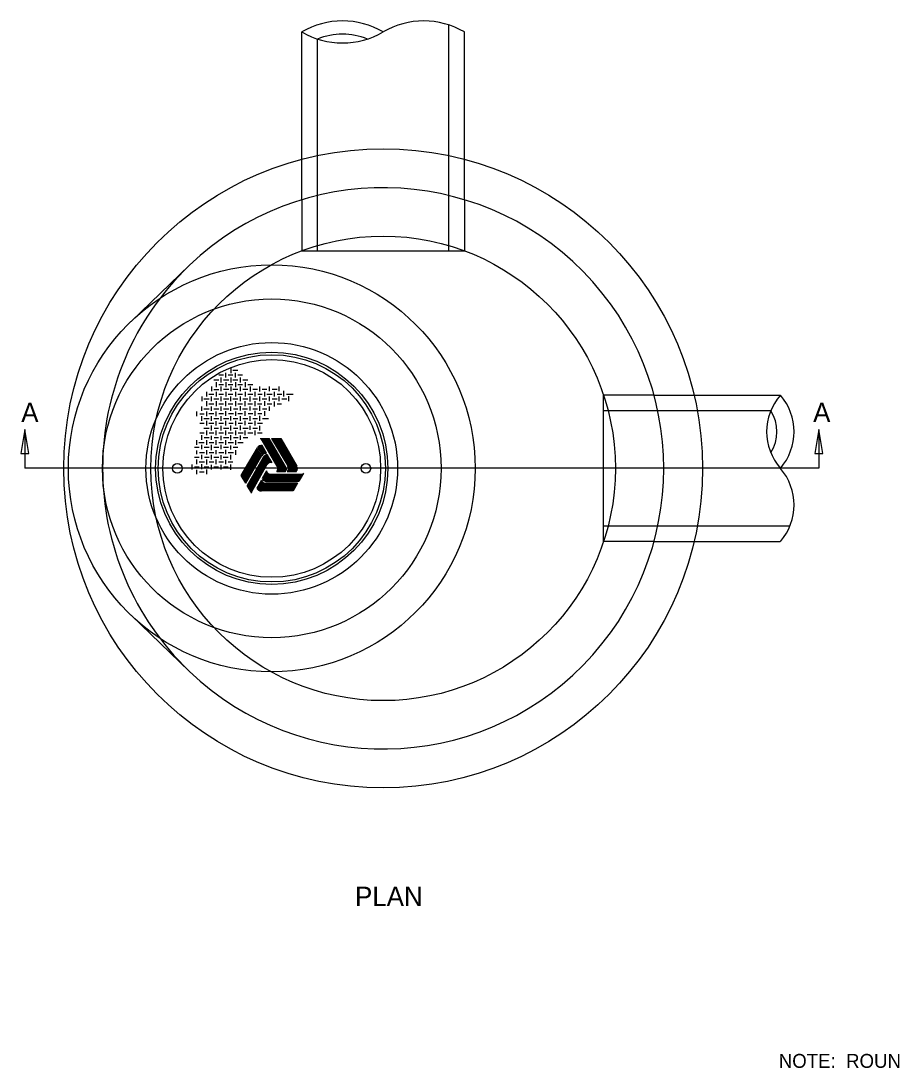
# Model space of a CAD drawing. Extents: x 1.4 to 16.4, y 0.2 to 8.6.
# Drawn here: x 1.4 to 7.04, y 1.41 to 8.17 of the extents above; entities that cross this region are included whole.
import ezdxf

# ---------------------------------------------------------------- set-up
doc = ezdxf.new("R2010")
doc.units = 0
for name, color, linetype in [('1013 STD_ Frame', 7, 'Continuous'), ('SD_P_Dimension Lines', 7, 'Continuous'), ('SD_P_Dimension Text', 7, 'Continuous'), ('SD_P_Hatching', 7, 'Continuous'), ('SD_P_Subtitles', 7, 'Continuous'), ('SD_X_Exist Hidden Lines', 7, 'Continuous'), ('SD_X_Exist Object Lines', 7, 'Continuous')]:
    doc.layers.add(name, color=color, linetype=linetype)

msp = doc.modelspace()

# ---------------------------------------------------------------- linework, layer by layer
at = {"layer": '1013 STD_ Frame'}
for p, q in [((3.218, 7.018), (3.218, 8.101)), ((4.268, 7.018), (4.268, 8.101)), ((2.492, 6.595), (2.114, 6.232)), ((5.492, 5.756), (6.308, 5.756)), ((5.492, 4.811), (6.308, 4.811)), ((2.114, 4.336), (2.492, 3.971))]:
    msp.add_line(p, q, dxfattribs=at)
for centre, radius in [((3.7425, 5.283), 2.0632), ((3.0232, 5.283), 1.314), ((3.0232, 5.283), 1.0937), ((3.0232, 5.283), 0.8125), ((3.0232, 5.283), 0.75), ((3.0232, 5.283), 0.7337), ((2.4131, 5.283), 0.0311), ((3.6315, 5.283), 0.0307)]:
    msp.add_circle(centre, radius, dxfattribs=at)
for centre, radius, start, end in [((3.48, 7.6518), 0.5201, 59.68547, 120.31453), ((4.005, 7.6518), 0.5201, 59.68547, 120.31453), ((3.48, 8.5497), 0.5201, 239.68547, 300.31453), ((3.48, 7.6518), 0.4343, 68.25545, 111.74455), ((3.7425, 5.283), 1.812, 226.38099, 133.61901), ((6.5802, 5.5196), 0.3605, 138.97753, 221.02247), ((6.0363, 5.5196), 0.3605, 318.97753, 41.02247), ((6.0363, 5.5196), 0.2496, 327.18851, 32.81149), ((6.0363, 5.0464), 0.3605, 318.97753, 41.02247)]:
    msp.add_arc(centre, radius, start, end, dxfattribs=at)
at = {"layer": 'SD_P_Dimension Lines'}
for p, q in [((1.429, 5.534), (1.403, 5.378)), ((1.429, 5.534), (1.429, 5.284)), ((1.455, 5.378), (1.429, 5.534)), ((6.557, 5.534), (6.531, 5.378)), ((6.557, 5.534), (6.557, 5.284)), ((6.583, 5.378), (6.557, 5.534)), ((1.403, 5.378), (1.455, 5.378)), ((6.531, 5.378), (6.583, 5.378)), ((6.557, 5.284), (1.429, 5.284))]:
    msp.add_line(p, q, dxfattribs=at)
at = {"layer": 'SD_P_Hatching'}
for p, q in [((2.681, 5.887), (2.712, 5.887)), ((2.726, 5.869), (2.726, 5.899)), ((2.742, 5.887), (2.772, 5.887)), ((2.76, 5.897), (2.76, 5.929)), ((2.772, 5.917), (2.805, 5.917)), ((2.789, 5.869), (2.789, 5.899)), ((2.804, 5.887), (2.835, 5.887)), ((2.649, 5.854), (2.681, 5.854)), ((2.667, 5.807), (2.667, 5.839)), ((2.681, 5.824), (2.712, 5.824)), ((2.697, 5.837), (2.697, 5.869)), ((2.712, 5.855), (2.745, 5.855)), ((2.729, 5.807), (2.729, 5.839)), ((2.742, 5.824), (2.772, 5.824)), ((2.76, 5.837), (2.76, 5.869)), ((2.772, 5.855), (2.805, 5.855)), ((2.792, 5.807), (2.792, 5.839)), ((2.804, 5.824), (2.835, 5.824)), ((2.822, 5.837), (2.822, 5.869)), ((2.837, 5.855), (2.868, 5.855)), ((2.853, 5.807), (2.853, 5.839)), ((2.868, 5.824), (2.9, 5.824)), ((2.573, 5.716), (2.573, 5.747)), ((2.604, 5.746), (2.604, 5.777)), ((2.616, 5.761), (2.648, 5.761)), ((2.634, 5.716), (2.634, 5.747)), ((2.636, 5.782), (2.636, 5.812)), ((2.649, 5.792), (2.681, 5.792)), ((2.666, 5.746), (2.666, 5.777)), ((2.681, 5.761), (2.712, 5.761)), ((2.697, 5.782), (2.697, 5.812)), ((2.697, 5.716), (2.697, 5.747)), ((2.712, 5.794), (2.745, 5.794)), ((2.729, 5.746), (2.729, 5.777)), ((2.742, 5.761), (2.772, 5.761)), ((2.759, 5.716), (2.759, 5.747)), ((2.76, 5.782), (2.76, 5.812)), ((2.772, 5.794), (2.805, 5.794)), ((2.79, 5.746), (2.79, 5.777)), ((2.804, 5.761), (2.835, 5.761)), ((2.822, 5.782), (2.822, 5.812)), ((2.822, 5.716), (2.822, 5.747)), ((2.825, 5.762), (2.835, 5.762)), ((2.837, 5.794), (2.868, 5.794)), ((2.853, 5.746), (2.853, 5.777)), ((2.868, 5.762), (2.9, 5.762)), ((2.885, 5.782), (2.885, 5.812)), ((2.885, 5.779), (2.885, 5.794)), ((2.9, 5.794), (2.931, 5.794)), ((2.915, 5.746), (2.915, 5.777)), ((2.933, 5.762), (2.961, 5.762)), ((2.946, 5.782), (2.946, 5.812)), ((2.946, 5.779), (2.946, 5.812)), ((2.946, 5.779), (2.946, 5.794)), ((2.946, 5.716), (2.946, 5.747)), ((2.961, 5.794), (2.992, 5.794)), ((2.978, 5.746), (2.978, 5.777)), ((2.992, 5.762), (3.026, 5.762)), ((3.009, 5.782), (3.009, 5.812)), ((3.009, 5.717), (3.009, 5.747)), ((3.026, 5.794), (3.057, 5.794)), ((3.04, 5.747), (3.04, 5.777)), ((3.057, 5.762), (3.088, 5.762)), ((3.07, 5.782), (3.07, 5.812)), ((3.102, 5.746), (3.102, 5.783)), ((3.118, 5.762), (3.162, 5.762)), ((3.134, 5.716), (3.134, 5.749)), ((2.571, 5.654), (2.571, 5.683)), ((2.585, 5.731), (2.618, 5.731)), ((2.603, 5.684), (2.603, 5.716)), ((2.616, 5.699), (2.648, 5.699)), ((2.634, 5.654), (2.634, 5.683)), ((2.649, 5.731), (2.681, 5.731)), ((2.666, 5.684), (2.666, 5.716)), ((2.681, 5.699), (2.712, 5.699)), ((2.696, 5.654), (2.696, 5.683)), ((2.712, 5.731), (2.745, 5.731)), ((2.727, 5.684), (2.727, 5.716)), ((2.742, 5.699), (2.772, 5.699)), ((2.759, 5.654), (2.759, 5.683)), ((2.772, 5.731), (2.805, 5.731)), ((2.79, 5.684), (2.79, 5.716)), ((2.804, 5.699), (2.835, 5.699)), ((2.822, 5.656), (2.822, 5.684)), ((2.837, 5.731), (2.868, 5.731)), ((2.852, 5.684), (2.852, 5.716)), ((2.868, 5.699), (2.898, 5.699)), ((2.883, 5.714), (2.883, 5.746)), ((2.883, 5.656), (2.883, 5.683)), ((2.9, 5.731), (2.931, 5.731)), ((2.915, 5.684), (2.915, 5.716)), ((2.931, 5.699), (2.96, 5.699)), ((2.946, 5.654), (2.946, 5.686)), ((2.961, 5.731), (2.991, 5.731)), ((2.978, 5.687), (2.978, 5.716)), ((2.994, 5.699), (3.024, 5.699)), ((3.009, 5.654), (3.009, 5.683)), ((3.026, 5.731), (3.057, 5.731)), ((3.04, 5.683), (3.04, 5.714)), ((3.057, 5.699), (3.086, 5.699)), ((3.07, 5.716), (3.07, 5.746)), ((3.088, 5.731), (3.12, 5.731)), ((2.54, 5.621), (2.54, 5.651)), ((2.558, 5.636), (2.586, 5.636)), ((2.571, 5.59), (2.571, 5.62)), ((2.585, 5.668), (2.618, 5.668)), ((2.603, 5.621), (2.603, 5.651)), ((2.616, 5.638), (2.648, 5.638)), ((2.634, 5.59), (2.634, 5.62)), ((2.649, 5.668), (2.681, 5.668)), ((2.664, 5.621), (2.664, 5.651)), ((2.681, 5.638), (2.712, 5.638)), ((2.696, 5.59), (2.696, 5.621)), ((2.712, 5.668), (2.745, 5.668)), ((2.727, 5.623), (2.727, 5.653)), ((2.744, 5.638), (2.775, 5.638)), ((2.759, 5.591), (2.759, 5.621)), ((2.775, 5.668), (2.805, 5.668)), ((2.79, 5.623), (2.79, 5.651)), ((2.805, 5.638), (2.835, 5.638)), ((2.822, 5.59), (2.822, 5.621)), ((2.835, 5.668), (2.867, 5.668)), ((2.852, 5.623), (2.852, 5.653)), ((2.87, 5.638), (2.9, 5.638)), ((2.883, 5.59), (2.883, 5.62)), ((2.9, 5.668), (2.931, 5.668)), ((2.915, 5.623), (2.915, 5.654)), ((2.933, 5.638), (2.96, 5.638)), ((2.946, 5.59), (2.946, 5.623)), ((2.963, 5.668), (2.991, 5.668)), ((2.978, 5.623), (2.978, 5.653)), ((2.558, 5.575), (2.586, 5.575)), ((2.585, 5.605), (2.618, 5.605)), ((2.603, 5.56), (2.603, 5.59)), ((2.616, 5.575), (2.648, 5.575)), ((2.634, 5.528), (2.634, 5.56)), ((2.649, 5.605), (2.681, 5.605)), ((2.664, 5.56), (2.664, 5.587)), ((2.682, 5.575), (2.712, 5.575)), ((2.696, 5.528), (2.696, 5.557)), ((2.712, 5.605), (2.745, 5.605)), ((2.727, 5.56), (2.727, 5.59)), ((2.745, 5.575), (2.774, 5.575)), ((2.759, 5.528), (2.759, 5.56)), ((2.774, 5.605), (2.805, 5.605)), ((2.79, 5.56), (2.79, 5.59)), ((2.807, 5.575), (2.835, 5.575)), ((2.822, 5.53), (2.822, 5.56)), ((2.837, 5.605), (2.868, 5.605)), ((2.852, 5.561), (2.852, 5.59)), ((2.87, 5.575), (2.898, 5.575)), ((2.883, 5.531), (2.883, 5.557)), ((2.9, 5.605), (2.931, 5.605)), ((2.915, 5.56), (2.915, 5.59)), ((2.931, 5.575), (2.963, 5.575)), ((2.946, 5.528), (2.946, 5.557)), ((2.963, 5.605), (3.002, 5.605)), ((2.558, 5.512), (2.586, 5.512)), ((2.571, 5.467), (2.571, 5.497)), ((2.585, 5.543), (2.618, 5.543)), ((2.586, 5.482), (2.619, 5.482)), ((2.603, 5.498), (2.603, 5.527)), ((2.618, 5.512), (2.649, 5.512)), ((2.634, 5.467), (2.634, 5.494)), ((2.651, 5.543), (2.679, 5.543)), ((2.651, 5.482), (2.679, 5.482)), ((2.664, 5.497), (2.664, 5.528)), ((2.681, 5.512), (2.712, 5.512)), ((2.696, 5.465), (2.696, 5.494)), ((2.711, 5.543), (2.745, 5.543)), ((2.711, 5.482), (2.745, 5.482)), ((2.727, 5.498), (2.727, 5.527)), ((2.742, 5.512), (2.774, 5.512)), ((2.759, 5.464), (2.759, 5.497)), ((2.775, 5.543), (2.805, 5.543)), ((2.775, 5.482), (2.807, 5.482)), ((2.79, 5.497), (2.79, 5.527)), ((2.807, 5.512), (2.838, 5.512)), ((2.822, 5.467), (2.822, 5.495)), ((2.837, 5.543), (2.871, 5.543)), ((2.838, 5.482), (2.868, 5.482)), ((2.852, 5.498), (2.852, 5.527)), ((2.868, 5.512), (2.9, 5.512)), ((2.9, 5.543), (2.93, 5.543)), ((2.915, 5.497), (2.915, 5.528)), ((2.931, 5.512), (2.961, 5.512)), ((2.525, 5.419), (2.555, 5.419)), ((2.54, 5.434), (2.54, 5.464)), ((2.553, 5.449), (2.586, 5.449)), ((2.571, 5.407), (2.571, 5.435)), ((2.586, 5.419), (2.619, 5.419)), ((2.603, 5.434), (2.603, 5.464)), ((2.618, 5.449), (2.648, 5.449)), ((2.634, 5.401), (2.634, 5.434)), ((2.649, 5.419), (2.682, 5.419)), ((2.664, 5.435), (2.664, 5.465)), ((2.681, 5.449), (2.712, 5.449)), ((2.696, 5.407), (2.696, 5.434)), ((2.712, 5.419), (2.744, 5.419)), ((2.727, 5.435), (2.727, 5.464)), ((2.742, 5.449), (2.775, 5.449)), ((2.759, 5.404), (2.759, 5.431)), ((2.774, 5.419), (2.805, 5.419)), ((2.79, 5.434), (2.79, 5.464)), ((2.805, 5.449), (2.838, 5.449)), ((2.523, 5.356), (2.555, 5.356)), ((2.54, 5.374), (2.54, 5.398)), ((2.556, 5.386), (2.588, 5.386)), ((2.571, 5.342), (2.571, 5.371)), ((2.588, 5.356), (2.618, 5.356)), ((2.603, 5.372), (2.603, 5.401)), ((2.618, 5.386), (2.649, 5.386)), ((2.634, 5.341), (2.634, 5.371)), ((2.649, 5.356), (2.681, 5.356)), ((2.664, 5.374), (2.664, 5.401)), ((2.681, 5.386), (2.714, 5.386)), ((2.696, 5.341), (2.696, 5.368)), ((2.709, 5.356), (2.741, 5.356)), ((2.727, 5.374), (2.727, 5.402)), ((2.742, 5.386), (2.775, 5.386)), ((2.759, 5.341), (2.759, 5.371)), ((2.79, 5.371), (2.79, 5.401)), ((2.508, 5.275), (2.508, 5.308)), ((2.525, 5.293), (2.555, 5.293)), ((2.54, 5.309), (2.54, 5.341)), ((2.555, 5.324), (2.588, 5.324)), ((2.571, 5.278), (2.571, 5.309)), ((2.586, 5.293), (2.616, 5.293)), ((2.603, 5.308), (2.603, 5.341)), ((2.603, 5.246), (2.603, 5.275)), ((2.619, 5.324), (2.649, 5.324)), ((2.634, 5.275), (2.634, 5.306)), ((2.649, 5.293), (2.679, 5.293)), ((2.664, 5.309), (2.664, 5.341)), ((2.681, 5.324), (2.712, 5.324)), ((2.696, 5.275), (2.696, 5.306)), ((2.712, 5.293), (2.742, 5.293)), ((2.727, 5.309), (2.727, 5.338)), ((2.742, 5.324), (2.772, 5.324)), ((2.759, 5.273), (2.759, 5.308)), ((2.54, 5.245), (2.54, 5.273)), ((2.556, 5.261), (2.586, 5.261))]:
    msp.add_line(p, q, dxfattribs=at)
at = {"layer": 'SD_X_Exist Hidden Lines'}
for p, q in [((4.166, 6.688), (4.166, 8.146)), ((3.318, 6.688), (3.318, 8.056)), ((3.218, 7.018), (3.218, 6.688)), ((4.268, 7.018), (4.268, 6.688)), ((3.218, 6.688), (4.268, 6.688)), ((5.166, 4.811), (5.166, 5.756)), ((5.492, 5.756), (5.166, 5.756)), ((5.166, 5.656), (6.246, 5.656)), ((5.166, 4.912), (6.37, 4.912)), ((5.492, 4.811), (5.166, 4.811))]:
    msp.add_line(p, q, dxfattribs=at)
for centre, radius in [((3.7425, 5.283), 1.5), ((3.0232, 5.283), 0.7031)]:
    msp.add_circle(centre, radius, dxfattribs=at)
msp.add_arc((3.7425, 5.283), 1.812, 133.84267, 226.15733, dxfattribs=at)
at = {"layer": 'SD_X_Exist Object Lines'}
for p, q in [((2.826, 5.237), (2.93, 5.416)), ((2.829, 5.233), (2.933, 5.41)), ((2.948, 5.476), (3.006, 5.476)), ((2.948, 5.476), (3.006, 5.476)), ((3.058, 5.297), (2.955, 5.476)), ((3.064, 5.296), (2.96, 5.476)), ((2.99, 5.38), (2.961, 5.431)), ((3.07, 5.296), (2.966, 5.476)), ((3.076, 5.296), (2.972, 5.476)), ((3.082, 5.296), (2.978, 5.476)), ((3.088, 5.296), (2.984, 5.476)), ((3.094, 5.296), (2.99, 5.476)), ((3.1, 5.296), (2.996, 5.476)), ((3.106, 5.294), (3.002, 5.476)), ((3.112, 5.296), (3.006, 5.476)), ((3.022, 5.476), (3.081, 5.476)), ((3.022, 5.476), (3.126, 5.299)), ((3.022, 5.476), (3.081, 5.476)), ((3.028, 5.476), (3.132, 5.299)), ((3.034, 5.476), (3.136, 5.299)), ((3.04, 5.476), (3.144, 5.299)), ((3.046, 5.476), (3.148, 5.299)), ((3.052, 5.476), (3.154, 5.299)), ((3.058, 5.476), (3.16, 5.299)), ((3.064, 5.476), (3.166, 5.299)), ((3.069, 5.476), (3.172, 5.299)), ((3.076, 5.476), (3.178, 5.297)), ((3.081, 5.476), (3.184, 5.297)), ((2.834, 5.227), (2.936, 5.407)), ((2.835, 5.221), (2.939, 5.401)), ((2.84, 5.218), (2.942, 5.395)), ((2.843, 5.212), (2.945, 5.39)), ((2.844, 5.207), (2.948, 5.386)), ((2.847, 5.203), (2.951, 5.38)), ((2.85, 5.197), (2.954, 5.374)), ((2.853, 5.192), (2.957, 5.371)), ((2.856, 5.188), (2.96, 5.365)), ((2.968, 5.354), (2.864, 5.173)), ((2.972, 5.35), (2.867, 5.167)), ((2.974, 5.344), (2.87, 5.164)), ((3.026, 5.318), (2.996, 5.369)), ((2.976, 5.339), (2.873, 5.158)), ((2.979, 5.335), (2.876, 5.152)), ((2.982, 5.329), (2.879, 5.147)), ((2.985, 5.323), (2.882, 5.143)), ((2.988, 5.318), (2.885, 5.137)), ((2.991, 5.312), (2.888, 5.131)), ((2.992, 5.308), (2.891, 5.128)), ((3.022, 5.284), (3.022, 5.284)), ((3.022, 5.284), (3.022, 5.284)), ((3.022, 5.284), (3.022, 5.284)), ((3.022, 5.284), (3.022, 5.284)), ((3.022, 5.284), (3.022, 5.284)), ((3.022, 5.284), (3.022, 5.284)), ((3.022, 5.284), (3.022, 5.284)), ((3.022, 5.284), (3.022, 5.284)), ((3.022, 5.284), (3.022, 5.284)), ((3.022, 5.284), (3.022, 5.284)), ((3.022, 5.284), (3.022, 5.284)), ((3.022, 5.284), (3.022, 5.284)), ((3.022, 5.284), (3.022, 5.284)), ((3.022, 5.284), (3.022, 5.284)), ((3.022, 5.284), (3.022, 5.284)), ((3.022, 5.284), (3.022, 5.284)), ((3.022, 5.284), (3.022, 5.284)), ((3.022, 5.284), (3.022, 5.284)), ((3.022, 5.284), (3.022, 5.284)), ((3.022, 5.284), (3.022, 5.284)), ((3.022, 5.284), (3.022, 5.284)), ((3.022, 5.284), (3.022, 5.284)), ((3.022, 5.284), (3.022, 5.284)), ((3.022, 5.284), (3.022, 5.284)), ((2.856, 5.188), (2.826, 5.237)), ((2.856, 5.188), (2.826, 5.237)), ((2.99, 5.266), (2.961, 5.218)), ((2.994, 5.209), (3.204, 5.21)), ((2.997, 5.215), (3.207, 5.215)), ((3.002, 5.221), (3.21, 5.221)), ((3.004, 5.225), (3.213, 5.227)), ((3.008, 5.23), (3.216, 5.23)), ((3.01, 5.236), (3.218, 5.236)), ((3.014, 5.24), (3.222, 5.242)), ((3.018, 5.245), (3.224, 5.246)), ((3.056, 5.263), (3.111, 5.263)), ((3.123, 5.263), (3.182, 5.263)), ((3.228, 5.251), (3.198, 5.2)), ((3.228, 5.251), (3.198, 5.2)), ((2.894, 5.122), (2.864, 5.173)), ((2.894, 5.122), (2.864, 5.173)), ((2.957, 5.206), (2.927, 5.155)), ((3.164, 5.141), (2.958, 5.141)), ((3.166, 5.146), (2.961, 5.146)), ((3.17, 5.152), (2.964, 5.152)), ((3.171, 5.156), (2.967, 5.156)), ((3.174, 5.161), (2.97, 5.161)), ((3.177, 5.167), (2.973, 5.167)), ((3.182, 5.173), (2.974, 5.173)), ((3.184, 5.176), (2.979, 5.176)), ((3.186, 5.182), (2.982, 5.182)), ((3.19, 5.188), (2.984, 5.188)), ((2.988, 5.2), (3.198, 5.2)), ((2.991, 5.204), (3.201, 5.206)), ((3.19, 5.188), (3.162, 5.137)), ((3.19, 5.188), (3.162, 5.137)), ((3.162, 5.137), (2.955, 5.137))]:
    msp.add_line(p, q, dxfattribs=at)
for centre, start, end in [((2.955, 5.4029), 77.16705, 153.10647), ((2.9577, 5.398), 77.16705, 153.10647), ((2.9606, 5.393), 77.16705, 153.10647), ((2.9635, 5.3879), 77.16705, 153.10647), ((2.9664, 5.3828), 77.16705, 153.10647), ((2.9693, 5.3776), 77.16705, 153.10647), ((2.9722, 5.3726), 77.16705, 153.10647), ((2.9751, 5.3675), 77.16705, 153.10647), ((2.978, 5.3624), 77.16705, 153.10647), ((2.981, 5.3572), 77.16705, 153.10647), ((2.9838, 5.3521), 77.16705, 153.10647), ((2.9928, 5.3422), 82.1222, 153.10278), ((2.9959, 5.3375), 83.18016, 153.10278), ((2.9987, 5.3321), 82.4492, 153.10278), ((3.0015, 5.3267), 81.91374, 153.10278), ((3.0042, 5.3213), 81.16969, 153.10278), ((3.0069, 5.3159), 80.44342, 153.10278), ((3.0097, 5.3106), 79.80474, 153.10278), ((3.0124, 5.3051), 79.04317, 153.10278), ((3.0152, 5.2998), 78.38292, 153.10278), ((3.018, 5.2944), 77.64054, 153.10278), ((3.0358, 5.282), 317.64054, 33.10278), ((3.0418, 5.2816), 318.38292, 33.10278), ((3.0479, 5.2813), 319.04317, 33.10278), ((3.0539, 5.281), 319.80474, 33.10278), ((3.06, 5.2807), 320.44342, 33.10278), ((3.066, 5.2804), 321.16969, 33.10278), ((3.072, 5.2801), 321.91374, 33.10278), ((3.0781, 5.2798), 322.4492, 33.10278), ((3.0841, 5.2795), 323.18016, 33.10278), ((3.0898, 5.2798), 322.1222, 33.10278), ((3.1028, 5.2826), 317.16705, 33.10648), ((3.1087, 5.2826), 317.16705, 33.10648), ((3.1146, 5.2826), 317.16705, 33.10648), ((3.1205, 5.2825), 317.16705, 33.10648), ((3.1264, 5.2825), 317.16705, 33.10648), ((3.1322, 5.2824), 317.16705, 33.10648), ((3.1381, 5.2824), 317.16705, 33.10648), ((3.1439, 5.2823), 317.16705, 33.10648), ((3.1498, 5.2823), 317.16705, 33.10648), ((3.1557, 5.2823), 317.16705, 33.10648), ((3.1612, 5.2822), 317.16705, 33.10648), ((2.9832, 5.2143), 197.16705, 273.10648), ((2.9873, 5.227), 202.1222, 273.10278), ((2.9898, 5.2321), 203.18016, 273.10278), ((2.9931, 5.2372), 202.4492, 273.10278), ((2.9964, 5.2423), 201.91374, 273.10278), ((2.9996, 5.2473), 201.16969, 273.10278), ((3.003, 5.2524), 200.44342, 273.10278), ((3.0062, 5.2575), 199.80474, 273.10278), ((3.0095, 5.2626), 199.04317, 273.10278), ((3.0128, 5.2677), 198.38292, 273.10278), ((3.0161, 5.2727), 197.64054, 273.10278), ((2.9536, 5.164), 197.16705, 273.10648), ((2.9564, 5.1687), 197.16705, 273.10648), ((2.9594, 5.1738), 197.16705, 273.10648), ((2.9623, 5.1789), 197.16705, 273.10648), ((2.9653, 5.1839), 197.16705, 273.10648), ((2.9683, 5.189), 197.16705, 273.10648), ((2.9713, 5.194), 197.16705, 273.10648), ((2.9742, 5.1991), 197.16705, 273.10648), ((2.9772, 5.2042), 197.16705, 273.10648), ((2.9802, 5.2093), 197.16705, 273.10648)]:
    msp.add_arc(centre, 0.0276, start, end, dxfattribs=at)

# ---------------------------------------------------------------- texts
at = {"layer": 'SD_P_Dimension Text'}
for s, height, p in [('A', 0.125, (1.405, 5.582)), ('A', 0.125, (6.52, 5.582)), ('NOTE:  ROUND MANHOLES SHALL BE CONSTRUCTED IN ACCORDANCE WITH AASHTO M 199.', 0.09, (6.298, 1.412))]:
    msp.add_text(s, height=height, dxfattribs=at).set_placement(p)
at = {"layer": 'SD_P_Subtitles'}
msp.add_text('PLAN', height=0.125, dxfattribs=at).set_placement((3.561, 2.457))

doc.saveas('drawing.dxf')
